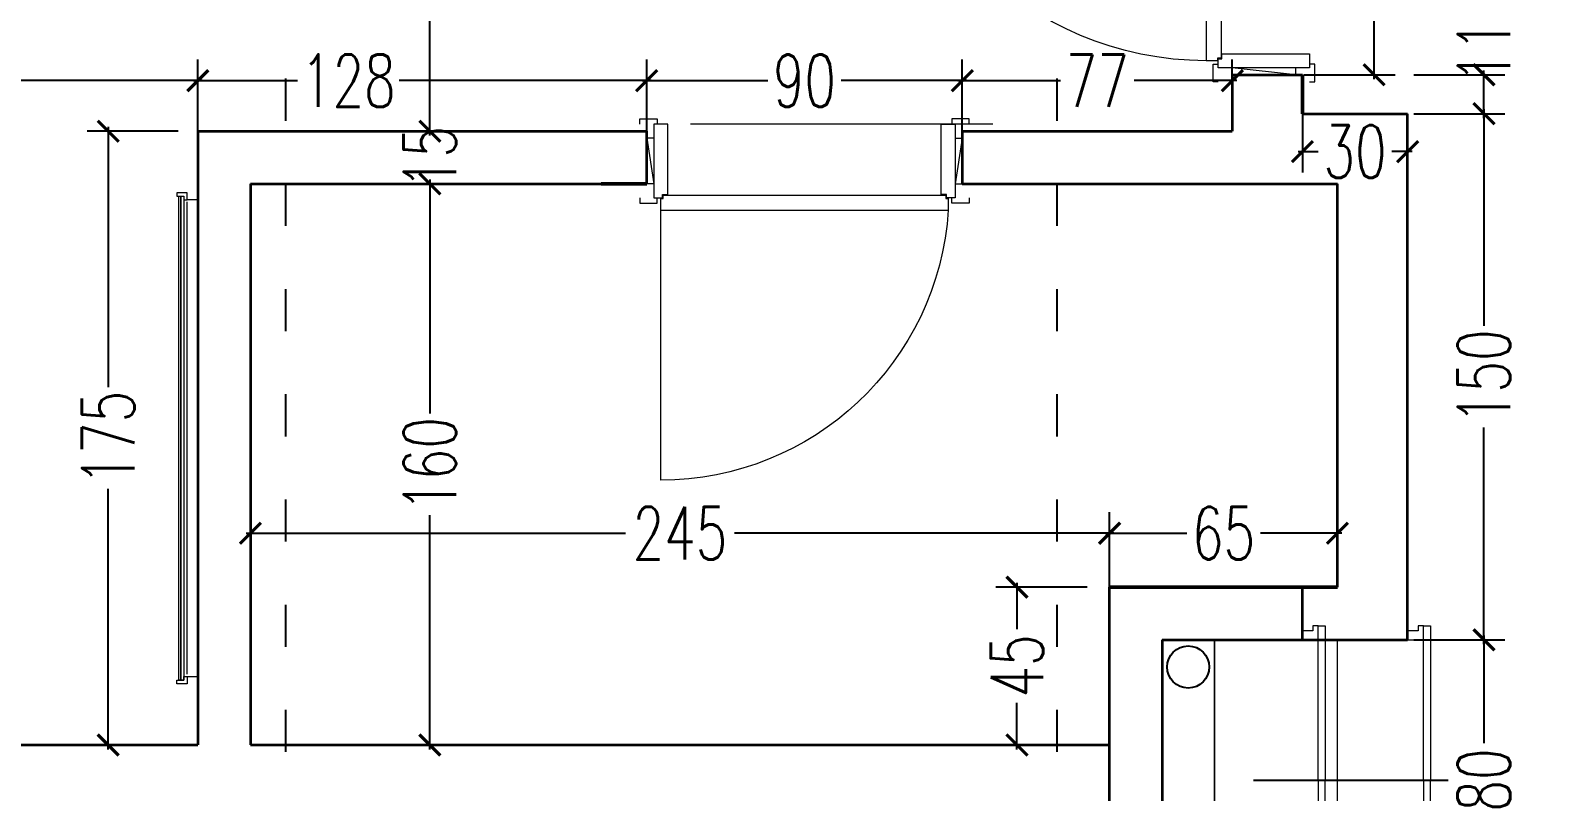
# Model space of a CAD drawing. Header units: centimetres. Extents: x -3207095 to 15275363, y -32656 to 4798027.
# Drawn here: x 693755.6 to 694186.6, y 4470364.5 to 4470581.6 of the extents above; entities that cross this region are included whole.
import ezdxf

# ---------------------------------------------------------------- set-up
doc = ezdxf.new("R2010")
doc.units = ezdxf.units.CM
doc.linetypes.add('ACAD_ISO03W100', pattern=[30, 12, -18])
doc.linetypes.add('DUZ', pattern=[500, 500])
doc.layers.get('0').update_dxf_attribs({"color": 1, "linetype": 'DUZ'})
for name, color, linetype in [('0 MC MAHAL', 94, 'Continuous'), ('DIM', 1, 'DUZ'), ('pen.kap.olc', 205, 'Continuous'), ('TESİSAT', 57, 'Continuous')]:
    doc.layers.add(name, color=color, linetype=linetype)
for name, color, linetype, lineweight in [('DUV', 220, 'Continuous', 50), ('DUVAR', 7, 'Continuous', 35), ('FE_MOBTEF.2', 33, 'Continuous', 18), ('iç duvar', 7, 'Continuous', 50), ('KAPEN', 151, 'Continuous', 9)]:
    doc.layers.add(name, color=color, linetype=linetype, lineweight=lineweight)
doc.styles.add('DIM', font='ROMANSTW.SHX', dxfattribs={"width": 0.7})
doc.dimstyles.new('1_100', dxfattribs={"dimtxt": 15, "dimasz": 6, "dimexe": 6, "dimexo": 0, "dimgap": 2, "dimtad": 0, "dimdec": 1, "dimzin": 11, "dimdsep": 46, "dimtxsty": 'DIM', "dimblk": 'ARCHTICK', "dimcen": 3, "dimdle": 1.25, "dimclrt": 2, "dimadec": 0, "dimazin": 0, "dimtfac": 1.25, "dimtdec": 1, "dimtix": 1, "dimtofl": 0, "dimtmove": 1, "dimatfit": 3, "dimldrblk": 'ARCHTICK', "dimfxl": 20, "dimfxlon": 1, "dimtolj": 1, "dimtzin": 0, "dimarcsym": 0})

# ---------------------------------------------------------------- blocks, each defined once
blk = doc.blocks.new('new block')
at = {"layer": 'KAPEN'}
for p, q in [((105202.0528, 48261.8596), (105202.0198, 48261.8596)), ((105202.0528, 48261.8526), (105202.0528, 48261.8596)), ((105202.0628, 48261.8526), (105202.0528, 48261.8526)), ((105202.0628, 48261.0466), (105202.0628, 48261.8526)), ((105201.2498, 48261.0396), (105202.0528, 48261.0396)), ((105202.0528, 48261.0466), (105202.0628, 48261.0466)), ((105202.0528, 48261.0396), (105202.0528, 48261.0466))]:
    blk.add_line(p, q, dxfattribs=at)
for points in [[(105202.0548, 48261.9196), (105202.0398, 48261.9196), (105202.0398, 48261.8696), (105202.0548, 48261.8696)], [(105202.2248, 48261.8796), (105202.2248, 48261.8996), (105202.0948, 48261.8796), (105202.0948, 48261.8996)], [(105202.2648, 48261.9196), (105202.2798, 48261.9196), (105202.2798, 48261.8696), (105202.2648, 48261.8696)], [(105202.0198, 48261.0396), (105202.0198, 48261.8596)], [(105202.0548, 48260.9796), (105202.0398, 48260.9796), (105202.0398, 48261.0296), (105202.0548, 48261.0296)], [(105202.2648, 48260.9796), (105202.2798, 48260.9796), (105202.2798, 48261.0296), (105202.2648, 48261.0296)], [(105202.2248, 48261.0196), (105202.2248, 48260.9996), (105202.0948, 48261.0196), (105202.0948, 48260.9996)]]:
    blk.add_lwpolyline(points, dxfattribs=at)
for points in [[(105202.0548, 48261.8796), (105202.0548, 48261.8546), (105202.0648, 48261.8546), (105202.0648, 48261.8396), (105202.2648, 48261.8396), (105202.2648, 48261.8796)], [(105202.0548, 48261.0196), (105202.0548, 48261.0446), (105202.0648, 48261.0446), (105202.0648, 48261.0596), (105202.2648, 48261.0596), (105202.2648, 48261.0196)]]:
    blk.add_lwpolyline(points, close=True, dxfattribs=at)
blk.add_arc((105202.0715, 48261.0396), 0.8216, 93.6023, 180, dxfattribs=at)
blk = doc.blocks.new('K210')
for p, q in [((0.04, 0.985), (0.04, 0.032)), ((0.96, 0.032), (0.96, 0.065)), ((0.04, 0.032), (0.047, 0.032)), ((0.047, 0.032), (0.047, 0.022)), ((0.047, 0.022), (0.953, 0.022)), ((0.953, 0.032), (0.96, 0.032)), ((0.953, 0.022), (0.953, 0.032))]:
    blk.add_line(p, q)
for points in [[(-0.02, 0.03), (-0.02, 0.045), (0.03, 0.045), (0.03, 0.03)], [(0.04, 0.065), (0.96, 0.065)], [(1.02, 0.03), (1.02, 0.045), (0.97, 0.045), (0.97, 0.03)], [(0.02, -0.19), (0, -0.19), (0.02, -0.01), (0, -0.01)], [(0.98, -0.19), (1, -0.19), (0.98, -0.01), (1, -0.01)], [(-0.02, -0.23), (-0.02, -0.245), (0.03, -0.245), (0.03, -0.23)], [(1.02, -0.23), (1.02, -0.245), (0.97, -0.245), (0.97, -0.23)]]:
    blk.add_lwpolyline(points)
for points in [[(0.02, 0.03), (0.045, 0.03), (0.045, 0.02), (0.06, 0.02), (0.06, -0.23), (0.02, -0.23)], [(0.98, 0.03), (0.955, 0.03), (0.955, 0.02), (0.94, 0.02), (0.94, -0.23), (0.98, -0.23)]]:
    blk.add_lwpolyline(points, close=True)
blk.add_arc((0.04, 0.065), 0.92, 0, 90)
blk = doc.blocks.new('rgtkjıtdkfgölv')
at = {"layer": 'FE_MOBTEF.2'}
for p, q in [((104445.9076, 48877.9319), (104445.9076, 48877.9619)), ((104447.2679, 48877.9319), (104447.2679, 48877.9619)), ((104445.9079, 48877.9319), (104445.8879, 48877.9319)), ((104445.8879, 48877.9319), (104445.8879, 48877.9019)), ((104445.8879, 48877.9019), (104445.8979, 48877.9019)), ((104445.8979, 48877.9139), (104445.8979, 48877.9219)), ((104445.8979, 48877.9219), (104447.2779, 48877.9219)), ((104445.8979, 48877.9219), (104445.9079, 48877.9219)), ((104445.8979, 48877.9019), (104445.8979, 48877.9219)), ((104445.8979, 48877.9079), (104445.8979, 48877.9139)), ((104445.8979, 48877.9139), (104447.2779, 48877.9139)), ((104447.2779, 48877.9139), (104445.8979, 48877.9139)), ((104447.2779, 48877.9079), (104445.8979, 48877.9079)), ((104445.9079, 48877.9219), (104445.9079, 48877.9319)), ((104447.2612, 48877.9319), (104445.9143, 48877.9319)), ((104447.2679, 48877.9319), (104447.2879, 48877.9319)), ((104447.2679, 48877.9219), (104447.2679, 48877.9319)), ((104447.2779, 48877.9219), (104447.2679, 48877.9219)), ((104447.2779, 48877.9019), (104447.2779, 48877.9219)), ((104447.2779, 48877.9219), (104447.2779, 48877.9139)), ((104447.2779, 48877.9139), (104447.2779, 48877.9079)), ((104447.2879, 48877.9019), (104447.2779, 48877.9019)), ((104447.2879, 48877.9319), (104447.2879, 48877.9019))]:
    blk.add_line(p, q, dxfattribs=at)
blk = doc.blocks.new('_ArchTick')
at = {"color": 0, "linetype": 'ByBlock', "const_width": 0.15}
blk.add_lwpolyline([(-0.5, -0.5), (0.5, 0.5)], dxfattribs=at)
blk = doc.blocks.new('*D591')
at = {"layer": 'Defpoints', "color": 0, "linetype": 'Continuous', "lineweight": 5, "transparency": 16777216}
for p in [(694323.37, 4472560.62), (694143.37, 4472542.8), (694323.37, 127.65)]:
    blk.add_point(p, dxfattribs=at)
at = {"layer": 'DIM', "color": 0, "linetype": 'Continuous', "lineweight": -2, "transparency": 16777216}
for p, q in [((694143.37, 4472542.8), (694143.37, 4472566.62)), ((694323.37, 4472540.62), (694323.37, 4472566.62)), ((694142.12, 4472560.62), (694218.87, 4472560.62)), ((694324.62, 4472560.62), (694247.87, 4472560.62))]:
    blk.add_line(p, q, dxfattribs=at)
at = {"layer": 'DIM', "color": 0, "linetype": 'Continuous', "lineweight": -2, "transparency": 16777216, "xscale": 6, "yscale": 6, "zscale": 6, "rotation": 180}
blk.add_blockref('_ArchTick', (694143.37, 4472560.62), dxfattribs=at)
at = {"layer": 'DIM', "color": 0, "linetype": 'Continuous', "lineweight": -2, "transparency": 16777216, "xscale": 6, "yscale": 6, "zscale": 6}
blk.add_blockref('_ArchTick', (694323.37, 4472560.62), dxfattribs=at)
at = {"layer": 'DIM', "color": 2, "linetype": 'Continuous', "lineweight": 5, "transparency": 16777216, "insert": (694233.37, 4472560.62), "char_height": 15, "attachment_point": 5, "style": 'DIM'}
blk.add_mtext('\\A1;180', dxfattribs=at)
blk = doc.blocks.new('*D1186')
at = {"layer": 'Defpoints', "color": 0, "linetype": 'Continuous', "lineweight": 5, "transparency": 16777216}
for p in [(694148.37, 4470407.8), (694170.13, 4470407.8), (694148.37, 4470327.8)]:
    blk.add_point(p, dxfattribs=at)
at = {"layer": 'DIM', "color": 0, "linetype": 'Continuous', "lineweight": -2, "transparency": 16777216}
for p, q in [((694150.13, 4470407.8), (694176.13, 4470407.8)), ((694170.13, 4470409.05), (694170.13, 4470378.3)), ((694170.13, 4470326.55), (694170.13, 4470357.3)), ((694150.13, 4470327.8), (694176.13, 4470327.8))]:
    blk.add_line(p, q, dxfattribs=at)
at = {"layer": 'DIM', "color": 0, "linetype": 'Continuous', "lineweight": -2, "transparency": 16777216, "xscale": 6, "yscale": 6, "zscale": 6}
for p, rotation in [((694170.13, 4470407.8), 90), ((694170.13, 4470327.8), 270)]:
    blk.add_blockref('_ArchTick', p, dxfattribs=dict(at, rotation=rotation))
at = {"layer": 'DIM', "color": 2, "linetype": 'Continuous', "lineweight": 5, "transparency": 16777216, "insert": (694170.13, 4470367.8), "char_height": 15, "attachment_point": 5, "rotation": 90, "style": 'DIM'}
blk.add_mtext('\\A1;80', dxfattribs=at)
blk = doc.blocks.new('*D1187')
at = {"layer": 'Defpoints', "color": 0, "linetype": 'Continuous', "lineweight": 5, "transparency": 16777216}
for p in [(694148.37, 4470557.8), (694170.13, 4470557.8), (694148.37, 4470407.8)]:
    blk.add_point(p, dxfattribs=at)
at = {"layer": 'DIM', "color": 0, "linetype": 'Continuous', "lineweight": -2, "transparency": 16777216}
for p, q in [((694150.13, 4470557.8), (694176.13, 4470557.8)), ((694170.13, 4470559.05), (694170.13, 4470497.3)), ((694170.13, 4470406.55), (694170.13, 4470468.3)), ((694150.13, 4470407.8), (694176.13, 4470407.8))]:
    blk.add_line(p, q, dxfattribs=at)
at = {"layer": 'DIM', "color": 0, "linetype": 'Continuous', "lineweight": -2, "transparency": 16777216, "xscale": 6, "yscale": 6, "zscale": 6}
for p, rotation in [((694170.13, 4470557.8), 90), ((694170.13, 4470407.8), 270)]:
    blk.add_blockref('_ArchTick', p, dxfattribs=dict(at, rotation=rotation))
at = {"layer": 'DIM', "color": 2, "linetype": 'Continuous', "lineweight": 5, "transparency": 16777216, "insert": (694170.13, 4470482.8), "char_height": 15, "attachment_point": 5, "rotation": 90, "style": 'DIM'}
blk.add_mtext('\\A1;150', dxfattribs=at)
blk = doc.blocks.new('*D1188')
at = {"layer": 'Defpoints', "color": 0, "linetype": 'Continuous', "lineweight": 5, "transparency": 16777216}
for p in [(694118.37, 4470668.91), (694138.78, 4470668.91), (694118.37, 4470568.91)]:
    blk.add_point(p, dxfattribs=at)
at = {"layer": 'DIM', "color": 0, "linetype": 'Continuous', "lineweight": -2, "transparency": 16777216}
for p, q in [((694138.78, 4470670.16), (694138.78, 4470633.41)), ((694118.78, 4470668.91), (694144.78, 4470668.91)), ((694138.78, 4470567.66), (694138.78, 4470604.41)), ((694118.78, 4470568.91), (694144.78, 4470568.91))]:
    blk.add_line(p, q, dxfattribs=at)
at = {"layer": 'DIM', "color": 0, "linetype": 'Continuous', "lineweight": -2, "transparency": 16777216, "xscale": 6, "yscale": 6, "zscale": 6}
for p, rotation in [((694138.78, 4470668.91), 90), ((694138.78, 4470568.91), 270)]:
    blk.add_blockref('_ArchTick', p, dxfattribs=dict(at, rotation=rotation))
at = {"layer": 'DIM', "color": 2, "linetype": 'Continuous', "lineweight": 5, "transparency": 16777216, "insert": (694138.78, 4470618.91), "char_height": 15, "attachment_point": 5, "rotation": 90, "style": 'DIM'}
blk.add_mtext('\\A1;100', dxfattribs=at)
blk = doc.blocks.new('*D1157')
at = {"layer": 'Defpoints', "color": 0, "linetype": 'Continuous', "lineweight": 5, "transparency": 16777216}
for p in [(694144.78, 4470568.91), (694170.13, 4470568.91), (694148.37, 4470557.8)]:
    blk.add_point(p, dxfattribs=at)
at = {"layer": 'DIM', "color": 0, "linetype": 'Continuous', "lineweight": -2, "transparency": 16777216}
for p, q in [((694150.13, 4470568.91), (694176.13, 4470568.91)), ((694170.13, 4470556.55), (694170.13, 4470570.16)), ((694150.13, 4470557.8), (694176.13, 4470557.8))]:
    blk.add_line(p, q, dxfattribs=at)
at = {"layer": 'DIM', "color": 0, "linetype": 'Continuous', "lineweight": -2, "transparency": 16777216, "xscale": 6, "yscale": 6, "zscale": 6}
for p, rotation in [((694170.13, 4470568.91), 90), ((694170.13, 4470557.8), 270)]:
    blk.add_blockref('_ArchTick', p, dxfattribs=dict(at, rotation=rotation))
at = {"layer": 'DIM', "color": 2, "linetype": 'Continuous', "lineweight": 5, "transparency": 16777216, "insert": (694170.13, 4470582.3), "char_height": 15, "attachment_point": 5, "rotation": 90, "style": 'DIM'}
blk.add_mtext('\\A1;11.1', dxfattribs=at)
blk = doc.blocks.new('*D1121')
at = {"layer": 'Defpoints', "color": 0, "linetype": 'Continuous', "lineweight": 5, "transparency": 16777216}
for p in [(694118.37, 4470557.8), (694148.37, 4470557.8), (694148.37, 4470546.99)]:
    blk.add_point(p, dxfattribs=at)
at = {"layer": 'DIM', "color": 0, "linetype": 'Continuous', "lineweight": -2, "transparency": 16777216}
for p, q in [((694118.37, 4470557.8), (694118.37, 4470540.99)), ((694148.37, 4470557.8), (694148.37, 4470540.99)), ((694117.12, 4470546.99), (694122.87, 4470546.99)), ((694149.62, 4470546.99), (694143.87, 4470546.99))]:
    blk.add_line(p, q, dxfattribs=at)
at = {"layer": 'DIM', "color": 0, "linetype": 'Continuous', "lineweight": -2, "transparency": 16777216, "xscale": 6, "yscale": 6, "zscale": 6, "rotation": 180}
blk.add_blockref('_ArchTick', (694118.37, 4470546.99), dxfattribs=at)
at = {"layer": 'DIM', "color": 0, "linetype": 'Continuous', "lineweight": -2, "transparency": 16777216, "xscale": 6, "yscale": 6, "zscale": 6}
blk.add_blockref('_ArchTick', (694148.37, 4470546.99), dxfattribs=at)
at = {"layer": 'DIM', "color": 2, "linetype": 'Continuous', "lineweight": 5, "transparency": 16777216, "insert": (694133.37, 4470546.99), "char_height": 15, "attachment_point": 5, "style": 'DIM'}
blk.add_mtext('\\A1;30', dxfattribs=at)
blk = doc.blocks.new('*D1138')
at = {"layer": 'Defpoints', "color": 0, "linetype": 'Continuous', "lineweight": 5, "transparency": 16777216}
for p in [(693853.37, 4470674.8), (693853.37, 4470552.8), (693869.52, 4470552.8)]:
    blk.add_point(p, dxfattribs=at)
at = {"layer": 'DIM', "color": 0, "linetype": 'Continuous', "lineweight": -2, "transparency": 16777216}
for p, q in [((693853.37, 4470674.8), (693875.52, 4470674.8)), ((693869.52, 4470676.05), (693869.52, 4470628.3)), ((693869.52, 4470551.55), (693869.52, 4470599.3)), ((693853.37, 4470552.8), (693875.52, 4470552.8))]:
    blk.add_line(p, q, dxfattribs=at)
at = {"layer": 'DIM', "color": 0, "linetype": 'Continuous', "lineweight": -2, "transparency": 16777216, "xscale": 6, "yscale": 6, "zscale": 6}
for p, rotation in [((693869.52, 4470674.8), 90), ((693869.52, 4470552.8), 270)]:
    blk.add_blockref('_ArchTick', p, dxfattribs=dict(at, rotation=rotation))
at = {"layer": 'DIM', "color": 2, "linetype": 'Continuous', "lineweight": 5, "transparency": 16777216, "insert": (693869.52, 4470613.8), "char_height": 15, "attachment_point": 5, "rotation": 90, "style": 'DIM'}
blk.add_mtext('\\A1;122', dxfattribs=at)
blk = doc.blocks.new('*D1139')
at = {"layer": 'Defpoints', "color": 0, "linetype": 'Continuous', "lineweight": 5, "transparency": 16777216}
for p in [(693803.37, 4470552.8), (693777.8, 4470377.8), (693803.37, 4470377.8)]:
    blk.add_point(p, dxfattribs=at)
at = {"layer": 'DIM', "color": 0, "linetype": 'Continuous', "lineweight": -2, "transparency": 16777216}
for p, q in [((693777.8, 4470554.05), (693777.8, 4470479.8)), ((693797.8, 4470552.8), (693771.8, 4470552.8)), ((693777.8, 4470376.55), (693777.8, 4470450.8)), ((693797.8, 4470377.8), (693771.8, 4470377.8))]:
    blk.add_line(p, q, dxfattribs=at)
at = {"layer": 'DIM', "color": 0, "linetype": 'Continuous', "lineweight": -2, "transparency": 16777216, "xscale": 6, "yscale": 6, "zscale": 6}
for p, rotation in [((693777.8, 4470552.8), 90), ((693777.8, 4470377.8), 270)]:
    blk.add_blockref('_ArchTick', p, dxfattribs=dict(at, rotation=rotation))
at = {"layer": 'DIM', "color": 2, "linetype": 'Continuous', "lineweight": 5, "transparency": 16777216, "insert": (693777.8, 4470465.3), "char_height": 15, "attachment_point": 5, "rotation": 90, "style": 'DIM'}
blk.add_mtext('\\A1;175', dxfattribs=at)
blk = doc.blocks.new('*D1140')
at = {"layer": 'Defpoints', "color": 0, "linetype": 'Continuous', "lineweight": 5, "transparency": 16777216}
for p in [(693818.37, 4470438.18), (693818.37, 4470422.8), (694063.37, 4470422.8)]:
    blk.add_point(p, dxfattribs=at)
at = {"layer": 'DIM', "color": 0, "linetype": 'Continuous', "lineweight": -2, "transparency": 16777216}
for p, q in [((693818.37, 4470422.8), (693818.37, 4470444.18)), ((694063.37, 4470422.8), (694063.37, 4470444.18)), ((693817.12, 4470438.18), (693925.37, 4470438.18)), ((694064.62, 4470438.18), (693956.37, 4470438.18))]:
    blk.add_line(p, q, dxfattribs=at)
at = {"layer": 'DIM', "color": 0, "linetype": 'Continuous', "lineweight": -2, "transparency": 16777216, "xscale": 6, "yscale": 6, "zscale": 6, "rotation": 180}
blk.add_blockref('_ArchTick', (693818.37, 4470438.18), dxfattribs=at)
at = {"layer": 'DIM', "color": 0, "linetype": 'Continuous', "lineweight": -2, "transparency": 16777216, "xscale": 6, "yscale": 6, "zscale": 6}
blk.add_blockref('_ArchTick', (694063.37, 4470438.18), dxfattribs=at)
at = {"layer": 'DIM', "color": 2, "linetype": 'Continuous', "lineweight": 5, "transparency": 16777216, "insert": (693940.87, 4470438.18), "char_height": 15, "attachment_point": 5, "style": 'DIM'}
blk.add_mtext('\\A1;245', dxfattribs=at)
blk = doc.blocks.new('*D1141')
at = {"layer": 'Defpoints', "color": 0, "linetype": 'Continuous', "lineweight": 5, "transparency": 16777216}
for p in [(694128.37, 4470438.18), (694063.37, 4470422.8), (694128.37, 4470422.8)]:
    blk.add_point(p, dxfattribs=at)
at = {"layer": 'DIM', "color": 0, "linetype": 'Continuous', "lineweight": -2, "transparency": 16777216}
for p, q in [((694063.37, 4470422.8), (694063.37, 4470444.18)), ((694128.37, 4470422.8), (694128.37, 4470444.18)), ((694062.12, 4470438.18), (694085.37, 4470438.18)), ((694129.62, 4470438.18), (694106.37, 4470438.18))]:
    blk.add_line(p, q, dxfattribs=at)
at = {"layer": 'DIM', "color": 0, "linetype": 'Continuous', "lineweight": -2, "transparency": 16777216, "xscale": 6, "yscale": 6, "zscale": 6, "rotation": 180}
blk.add_blockref('_ArchTick', (694063.37, 4470438.18), dxfattribs=at)
at = {"layer": 'DIM', "color": 0, "linetype": 'Continuous', "lineweight": -2, "transparency": 16777216, "xscale": 6, "yscale": 6, "zscale": 6}
blk.add_blockref('_ArchTick', (694128.37, 4470438.18), dxfattribs=at)
at = {"layer": 'DIM', "color": 2, "linetype": 'Continuous', "lineweight": 5, "transparency": 16777216, "insert": (694095.87, 4470438.18), "char_height": 15, "attachment_point": 5, "style": 'DIM'}
blk.add_mtext('\\A1;65', dxfattribs=at)
blk = doc.blocks.new('*D1142')
at = {"layer": 'Defpoints', "color": 0, "linetype": 'Continuous', "lineweight": 5, "transparency": 16777216}
for p in [(693853.37, 4470552.8), (693853.37, 4470537.8), (693869.52, 4470537.8)]:
    blk.add_point(p, dxfattribs=at)
at = {"layer": 'DIM', "color": 0, "linetype": 'Continuous', "lineweight": -2, "transparency": 16777216}
for p, q in [((693869.52, 4470552.8), (693869.52, 4470558.8)), ((693853.37, 4470552.8), (693875.52, 4470552.8)), ((693853.37, 4470537.8), (693875.52, 4470537.8)), ((693869.52, 4470537.8), (693869.52, 4470531.8))]:
    blk.add_line(p, q, dxfattribs=at)
at = {"layer": 'DIM', "color": 0, "linetype": 'Continuous', "lineweight": -2, "transparency": 16777216, "xscale": 6, "yscale": 6, "zscale": 6}
for p, rotation in [((693869.52, 4470552.8), 270), ((693869.52, 4470537.8), 90)]:
    blk.add_blockref('_ArchTick', p, dxfattribs=dict(at, rotation=rotation))
at = {"layer": 'DIM', "color": 2, "linetype": 'Continuous', "lineweight": 5, "transparency": 16777216, "insert": (693869.52, 4470545.3), "char_height": 15, "attachment_point": 5, "rotation": 90, "style": 'DIM'}
blk.add_mtext('\\A1;15', dxfattribs=at)
blk = doc.blocks.new('*D1144')
at = {"layer": 'Defpoints', "color": 0, "linetype": 'Continuous', "lineweight": 5, "transparency": 16777216}
for p in [(693853.37, 4470537.8), (693867, 4470377.8), (693869.52, 4470377.8)]:
    blk.add_point(p, dxfattribs=at)
at = {"layer": 'DIM', "color": 0, "linetype": 'Continuous', "lineweight": -2, "transparency": 16777216}
for p, q in [((693853.37, 4470537.8), (693875.52, 4470537.8)), ((693869.52, 4470539.05), (693869.52, 4470472.3)), ((693869.52, 4470376.55), (693869.52, 4470443.3)), ((693867, 4470377.8), (693875.52, 4470377.8))]:
    blk.add_line(p, q, dxfattribs=at)
at = {"layer": 'DIM', "color": 0, "linetype": 'Continuous', "lineweight": -2, "transparency": 16777216, "xscale": 6, "yscale": 6, "zscale": 6}
for p, rotation in [((693869.52, 4470537.8), 90), ((693869.52, 4470377.8), 270)]:
    blk.add_blockref('_ArchTick', p, dxfattribs=dict(at, rotation=rotation))
at = {"layer": 'DIM', "color": 2, "linetype": 'Continuous', "lineweight": 5, "transparency": 16777216, "insert": (693869.52, 4470457.8), "char_height": 15, "attachment_point": 5, "rotation": 90, "style": 'DIM'}
blk.add_mtext('\\A1;160', dxfattribs=at)
blk = doc.blocks.new('*D1145')
at = {"layer": 'Defpoints', "color": 0, "linetype": 'Continuous', "lineweight": 5, "transparency": 16777216}
for p in [(694021.37, 4470567.22), (694021.37, 4470552.8), (694098.37, 4470552.8)]:
    blk.add_point(p, dxfattribs=at)
at = {"layer": 'DIM', "color": 0, "linetype": 'Continuous', "lineweight": -2, "transparency": 16777216}
for p, q in [((694021.37, 4470552.8), (694021.37, 4470573.22)), ((694098.37, 4470552.8), (694098.37, 4470573.22)), ((694020.12, 4470567.22), (694049.37, 4470567.22)), ((694099.62, 4470567.22), (694070.37, 4470567.22))]:
    blk.add_line(p, q, dxfattribs=at)
at = {"layer": 'DIM', "color": 0, "linetype": 'Continuous', "lineweight": -2, "transparency": 16777216, "xscale": 6, "yscale": 6, "zscale": 6, "rotation": 180}
blk.add_blockref('_ArchTick', (694021.37, 4470567.22), dxfattribs=at)
at = {"layer": 'DIM', "color": 0, "linetype": 'Continuous', "lineweight": -2, "transparency": 16777216, "xscale": 6, "yscale": 6, "zscale": 6}
blk.add_blockref('_ArchTick', (694098.37, 4470567.22), dxfattribs=at)
at = {"layer": 'DIM', "color": 2, "linetype": 'Continuous', "lineweight": 5, "transparency": 16777216, "insert": (694059.87, 4470567.22), "char_height": 15, "attachment_point": 5, "style": 'DIM'}
blk.add_mtext('\\A1;77', dxfattribs=at)
blk = doc.blocks.new('*D1146')
at = {"layer": 'Defpoints', "color": 0, "linetype": 'Continuous', "lineweight": 5, "transparency": 16777216}
for p in [(693931.37, 4470567.22), (693931.37, 4470550.8), (694021.37, 4470552.8)]:
    blk.add_point(p, dxfattribs=at)
at = {"layer": 'DIM', "color": 0, "linetype": 'Continuous', "lineweight": -2, "transparency": 16777216}
for p, q in [((693931.37, 4470550.8), (693931.37, 4470573.22)), ((694021.37, 4470552.8), (694021.37, 4470573.22)), ((693930.12, 4470567.22), (693965.87, 4470567.22)), ((694022.62, 4470567.22), (693986.87, 4470567.22))]:
    blk.add_line(p, q, dxfattribs=at)
at = {"layer": 'DIM', "color": 0, "linetype": 'Continuous', "lineweight": -2, "transparency": 16777216, "xscale": 6, "yscale": 6, "zscale": 6, "rotation": 180}
blk.add_blockref('_ArchTick', (693931.37, 4470567.22), dxfattribs=at)
at = {"layer": 'DIM', "color": 0, "linetype": 'Continuous', "lineweight": -2, "transparency": 16777216, "xscale": 6, "yscale": 6, "zscale": 6}
blk.add_blockref('_ArchTick', (694021.37, 4470567.22), dxfattribs=at)
at = {"layer": 'DIM', "color": 2, "linetype": 'Continuous', "lineweight": 5, "transparency": 16777216, "insert": (693976.37, 4470567.22), "char_height": 15, "attachment_point": 5, "style": 'DIM'}
blk.add_mtext('\\A1;90', dxfattribs=at)
blk = doc.blocks.new('*D1147')
at = {"layer": 'Defpoints', "color": 0, "linetype": 'Continuous', "lineweight": 5, "transparency": 16777216}
for p in [(693803.37, 4470567.22), (693803.37, 4470550.8), (693931.37, 4470550.8)]:
    blk.add_point(p, dxfattribs=at)
at = {"layer": 'DIM', "color": 0, "linetype": 'Continuous', "lineweight": -2, "transparency": 16777216}
for p, q in [((693803.37, 4470550.8), (693803.37, 4470573.22)), ((693931.37, 4470550.8), (693931.37, 4470573.22)), ((693802.12, 4470567.22), (693831.78, 4470567.22)), ((693932.62, 4470567.22), (693860.78, 4470567.22))]:
    blk.add_line(p, q, dxfattribs=at)
at = {"layer": 'DIM', "color": 0, "linetype": 'Continuous', "lineweight": -2, "transparency": 16777216, "xscale": 6, "yscale": 6, "zscale": 6, "rotation": 180}
blk.add_blockref('_ArchTick', (693803.37, 4470567.22), dxfattribs=at)
at = {"layer": 'DIM', "color": 0, "linetype": 'Continuous', "lineweight": -2, "transparency": 16777216, "xscale": 6, "yscale": 6, "zscale": 6}
blk.add_blockref('_ArchTick', (693931.37, 4470567.22), dxfattribs=at)
at = {"layer": 'DIM', "color": 2, "linetype": 'Continuous', "lineweight": 5, "transparency": 16777216, "insert": (693846.28, 4470567.22), "char_height": 15, "attachment_point": 5, "style": 'DIM'}
blk.add_mtext('\\A1;128', dxfattribs=at)
blk = doc.blocks.new('*D1148')
at = {"layer": 'Defpoints', "color": 0, "linetype": 'Continuous', "lineweight": 5, "transparency": 16777216}
for p in [(693303.37, 4470567.22), (693303.37, 4470552.8), (693803.37, 4470552.8)]:
    blk.add_point(p, dxfattribs=at)
at = {"layer": 'DIM', "color": 0, "linetype": 'Continuous', "lineweight": -2, "transparency": 16777216}
for p, q in [((693303.37, 4470552.8), (693303.37, 4470573.22)), ((693803.37, 4470552.8), (693803.37, 4470573.22)), ((693302.12, 4470567.22), (693537.87, 4470567.22)), ((693804.62, 4470567.22), (693568.87, 4470567.22))]:
    blk.add_line(p, q, dxfattribs=at)
at = {"layer": 'DIM', "color": 0, "linetype": 'Continuous', "lineweight": -2, "transparency": 16777216, "xscale": 6, "yscale": 6, "zscale": 6, "rotation": 180}
blk.add_blockref('_ArchTick', (693303.37, 4470567.22), dxfattribs=at)
at = {"layer": 'DIM', "color": 0, "linetype": 'Continuous', "lineweight": -2, "transparency": 16777216, "xscale": 6, "yscale": 6, "zscale": 6}
blk.add_blockref('_ArchTick', (693803.37, 4470567.22), dxfattribs=at)
at = {"layer": 'DIM', "color": 2, "linetype": 'Continuous', "lineweight": 5, "transparency": 16777216, "insert": (693553.37, 4470567.22), "char_height": 15, "attachment_point": 5, "style": 'DIM'}
blk.add_mtext('\\A1;500', dxfattribs=at)
blk = doc.blocks.new('*D1153')
at = {"layer": 'Defpoints', "color": 0, "linetype": 'Continuous', "lineweight": 5, "transparency": 16777216}
for p in [(694036.97, 4470422.8), (694063.37, 4470422.8), (694063.37, 4470377.8)]:
    blk.add_point(p, dxfattribs=at)
at = {"layer": 'DIM', "color": 0, "linetype": 'Continuous', "lineweight": -2, "transparency": 16777216}
for p, q in [((694036.97, 4470424.05), (694036.97, 4470410.8)), ((694056.97, 4470422.8), (694030.97, 4470422.8)), ((694036.97, 4470376.55), (694036.97, 4470389.8)), ((694056.97, 4470377.8), (694030.97, 4470377.8))]:
    blk.add_line(p, q, dxfattribs=at)
at = {"layer": 'DIM', "color": 0, "linetype": 'Continuous', "lineweight": -2, "transparency": 16777216, "xscale": 6, "yscale": 6, "zscale": 6}
for p, rotation in [((694036.97, 4470422.8), 90), ((694036.97, 4470377.8), 270)]:
    blk.add_blockref('_ArchTick', p, dxfattribs=dict(at, rotation=rotation))
at = {"layer": 'DIM', "color": 2, "linetype": 'Continuous', "lineweight": 5, "transparency": 16777216, "insert": (694036.97, 4470400.3), "char_height": 15, "attachment_point": 5, "rotation": 90, "style": 'DIM'}
blk.add_mtext('\\A1;45', dxfattribs=at)

msp = doc.modelspace()

# ---------------------------------------------------------------- linework, layer by layer
at = {"color": 232, "linetype": 'ACAD_ISO03W100'}
for p, q in [((693828.37, 4472637.8), (693828.37, 4469507.8)), ((694048.37, 4472637.8), (694048.37, 4469507.8))]:
    msp.add_line(p, q, dxfattribs=at)
at = {"layer": 'DUV'}
for p, q in [((694118.37, 4470568.91), (694118.37, 4470557.8)), ((693918.37, 4470537.8), (693931.37, 4470537.8)), ((694063.37, 4470422.8), (694128.37, 4470422.8))]:
    msp.add_line(p, q, dxfattribs=at)
at = {"layer": 'DUVAR'}
for p, q in [((694098.37, 4470568.91), (694098.37, 4470552.8)), ((694098.37, 4470568.91), (694118.37, 4470568.91)), ((694118.37, 4470557.8), (694118.37, 4470568.91)), ((694118.37, 4470557.8), (694148.37, 4470557.8)), ((694148.37, 4470407.8), (694148.37, 4470557.8)), ((693803.37, 4470552.8), (693803.37, 4470377.8)), ((693803.37, 4470552.8), (693931.37, 4470552.8)), ((693931.37, 4470537.8), (693931.37, 4470552.8)), ((694021.37, 4470552.8), (694098.37, 4470552.8)), ((694021.37, 4470552.8), (694021.37, 4470537.8)), ((693818.37, 4470537.8), (693818.37, 4470377.8)), ((693818.37, 4470537.8), (693931.37, 4470537.8)), ((694021.37, 4470537.8), (694128.37, 4470537.8)), ((694128.37, 4470422.8), (694128.37, 4470537.8)), ((694063.37, 4470312.8), (694063.37, 4470422.8)), ((694063.37, 4470422.8), (694118.37, 4470422.8)), ((694063.37, 4470377.8), (694063.37, 4470422.8)), ((694063.37, 4470422.8), (694128.37, 4470422.8)), ((694118.37, 4470407.8), (694118.37, 4470422.8)), ((694078.37, 4470407.8), (694078.37, 4470327.8)), ((694078.37, 4470407.8), (694118.37, 4470407.8)), ((694078.37, 4470407.8), (694078.37, 4470327.8)), ((694078.37, 4470407.8), (694148.37, 4470407.8)), ((693303.37, 4470377.8), (693803.37, 4470377.8)), ((693818.37, 4470377.8), (694063.37, 4470377.8))]:
    msp.add_line(p, q, dxfattribs=at)
at = {"layer": 'iç duvar', "color": 7, "lineweight": 18}
msp.add_line((694093.32, 4470407.8), (694093.32, 4470327.8), dxfattribs=at)
at = {"layer": 'KAPEN'}
for p, q in [((694030.11, 4470554.8), (693943.9, 4470554.8)), ((694093.32, 4470327.8), (694093.32, 4470407.8)), ((694128.37, 4470327.8), (694128.37, 4470407.8))]:
    msp.add_line(p, q, dxfattribs=at)
for points in [[(694122.87, 4470407.8), (694122.87, 4470411.8), (694121.37, 4470411.8), (694121.37, 4470410.3), (694118.37, 4470410.3), (694118.37, 4470407.8), (694122.87, 4470407.8)], [(694122.87, 4470407.8), (694122.87, 4470411.8), (694121.37, 4470411.8), (694121.37, 4470410.3), (694118.37, 4470410.3), (694118.37, 4470407.8), (694122.87, 4470407.8)], [(694152.87, 4470407.8), (694152.87, 4470411.8), (694151.37, 4470411.8), (694151.37, 4470410.3), (694148.37, 4470410.3), (694148.37, 4470407.8), (694152.87, 4470407.8)], [(694152.87, 4470407.8), (694152.87, 4470411.8), (694151.37, 4470411.8), (694151.37, 4470410.3), (694148.37, 4470410.3), (694148.37, 4470407.8), (694152.87, 4470407.8)]]:
    msp.add_lwpolyline(points, close=True, dxfattribs=at)
for points in [[(694122.87, 4470367.8), (694122.87, 4470411.8), (694124.87, 4470411.8), (694124.87, 4470367.8)], [(694152.87, 4470367.8), (694152.87, 4470411.8), (694154.87, 4470411.8), (694154.87, 4470367.8)], [(694122.87, 4470367.8), (694122.87, 4470323.8), (694124.87, 4470323.8), (694124.87, 4470367.8)], [(694152.87, 4470367.8), (694152.87, 4470323.8), (694154.87, 4470323.8), (694154.87, 4470367.8)]]:
    msp.add_lwpolyline(points, dxfattribs=at)
at = {"layer": 'pen.kap.olc'}
msp.add_lwpolyline([(694104.39, 4470367.8), (694159.97, 4470367.8)], dxfattribs=at)
at = {"layer": 'TESİSAT', "color": 8}
msp.add_circle((694085.79, 4470400.04), 6, dxfattribs=at)
msp.add_circle((694085.79, 4470400.04), 6, dxfattribs=at)

# ---------------------------------------------------------------- block references
at = {"xscale": -100, "yscale": 100, "zscale": 100, "rotation": 270}
msp.add_blockref('new block', (-4132168.59, -6049671.68), dxfattribs=at)
at = {"layer": '0 MC MAHAL', "xscale": 100, "yscale": 100, "zscale": 100, "rotation": 270}
msp.add_blockref('rgtkjıtdkfgölv', (-4193992.83, 14915124.07), dxfattribs=at)
at = {"layer": 'KAPEN', "xscale": -100, "yscale": 100, "zscale": 100, "rotation": 90}
msp.add_blockref('K210', (694097.37, 4470668.91), dxfattribs=at)

# ---------------------------------------------------------------- dimensions: what is measured, and where the dimension line sits
at = {"layer": 'DIM', "linetype": 'Continuous', "lineweight": 5}
for base, p1, p2, picture, middle in [((694323.37, 4472560.62), (694143.37, 4472542.8), (694323.37, 127.65), '*D591', (694233.37, 4472560.62)), ((693303.37, 4470567.22), (693803.37, 4470552.8), (693303.37, 4470552.8), '*D1148', (693553.37, 4470567.22)), ((693931.37, 4470567.22), (694021.37, 4470552.8), (693931.37, 4470550.8), '*D1146', (693976.37, 4470567.22)), ((694021.37, 4470567.22), (694098.37, 4470552.8), (694021.37, 4470552.8), '*D1145', (694059.87, 4470567.22)), ((694148.37, 4470546.99), (694118.37, 4470557.8), (694148.37, 4470557.8), '*D1121', (694133.37, 4470546.99)), ((693818.37, 4470438.18), (694063.37, 4470422.8), (693818.37, 4470422.8), '*D1140', (693940.87, 4470438.18)), ((694128.37, 4470438.18), (694063.37, 4470422.8), (694128.37, 4470422.8), '*D1141', (694095.87, 4470438.18))]:
    dim = msp.add_linear_dim(base=base, p1=p1, p2=p2, dimstyle='1_100', dxfattribs=at)
    dim.commit()
    dim.dimension.update_dxf_attribs({"geometry": picture, "text_midpoint": middle})
for base, p1, p2, picture, middle in [((693869.52, 4470552.8), (693853.37, 4470674.8), (693853.37, 4470552.8), '*D1138', (693869.52, 4470613.8)), ((694138.78, 4470668.91), (694118.37, 4470568.91), (694118.37, 4470668.91), '*D1188', (694138.78, 4470618.91)), ((693869.52, 4470537.8), (693853.37, 4470552.8), (693853.37, 4470537.8), '*D1142', (693869.52, 4470545.3)), ((694170.13, 4470557.8), (694148.37, 4470407.8), (694148.37, 4470557.8), '*D1187', (694170.13, 4470482.8)), ((693777.8, 4470377.8), (693803.37, 4470552.8), (693803.37, 4470377.8), '*D1139', (693777.8, 4470465.3)), ((693869.52, 4470377.8), (693853.37, 4470537.8), (693867, 4470377.8), '*D1144', (693869.52, 4470457.8)), ((694036.97, 4470422.8), (694063.37, 4470377.8), (694063.37, 4470422.8), '*D1153', (694036.97, 4470400.3)), ((694170.13, 4470407.8), (694148.37, 4470327.8), (694148.37, 4470407.8), '*D1186', (694170.13, 4470367.8))]:
    dim = msp.add_linear_dim(base=base, p1=p1, p2=p2, angle=90, dimstyle='1_100', dxfattribs=at)
    dim.commit()
    dim.dimension.update_dxf_attribs({"geometry": picture, "text_midpoint": middle})
dim = msp.add_linear_dim(base=(694170.13, 4470568.91), p1=(694148.37, 4470557.8), p2=(694144.78, 4470568.91), angle=90, dimstyle='1_100', dxfattribs=at)
dim.commit()
dim.dimension.update_dxf_attribs({"geometry": '*D1157', "text_midpoint": (694170.13, 4470582.3), "dimtype": 160})
dim = msp.add_linear_dim(base=(693803.37, 4470567.22), p1=(693931.37, 4470550.8), p2=(693803.37, 4470550.8), dimstyle='1_100', dxfattribs=at)
dim.commit()
dim.dimension.update_dxf_attribs({"geometry": '*D1147', "text_midpoint": (693846.28, 4470567.22), "dimtype": 160})

doc.saveas('drawing.dxf')
